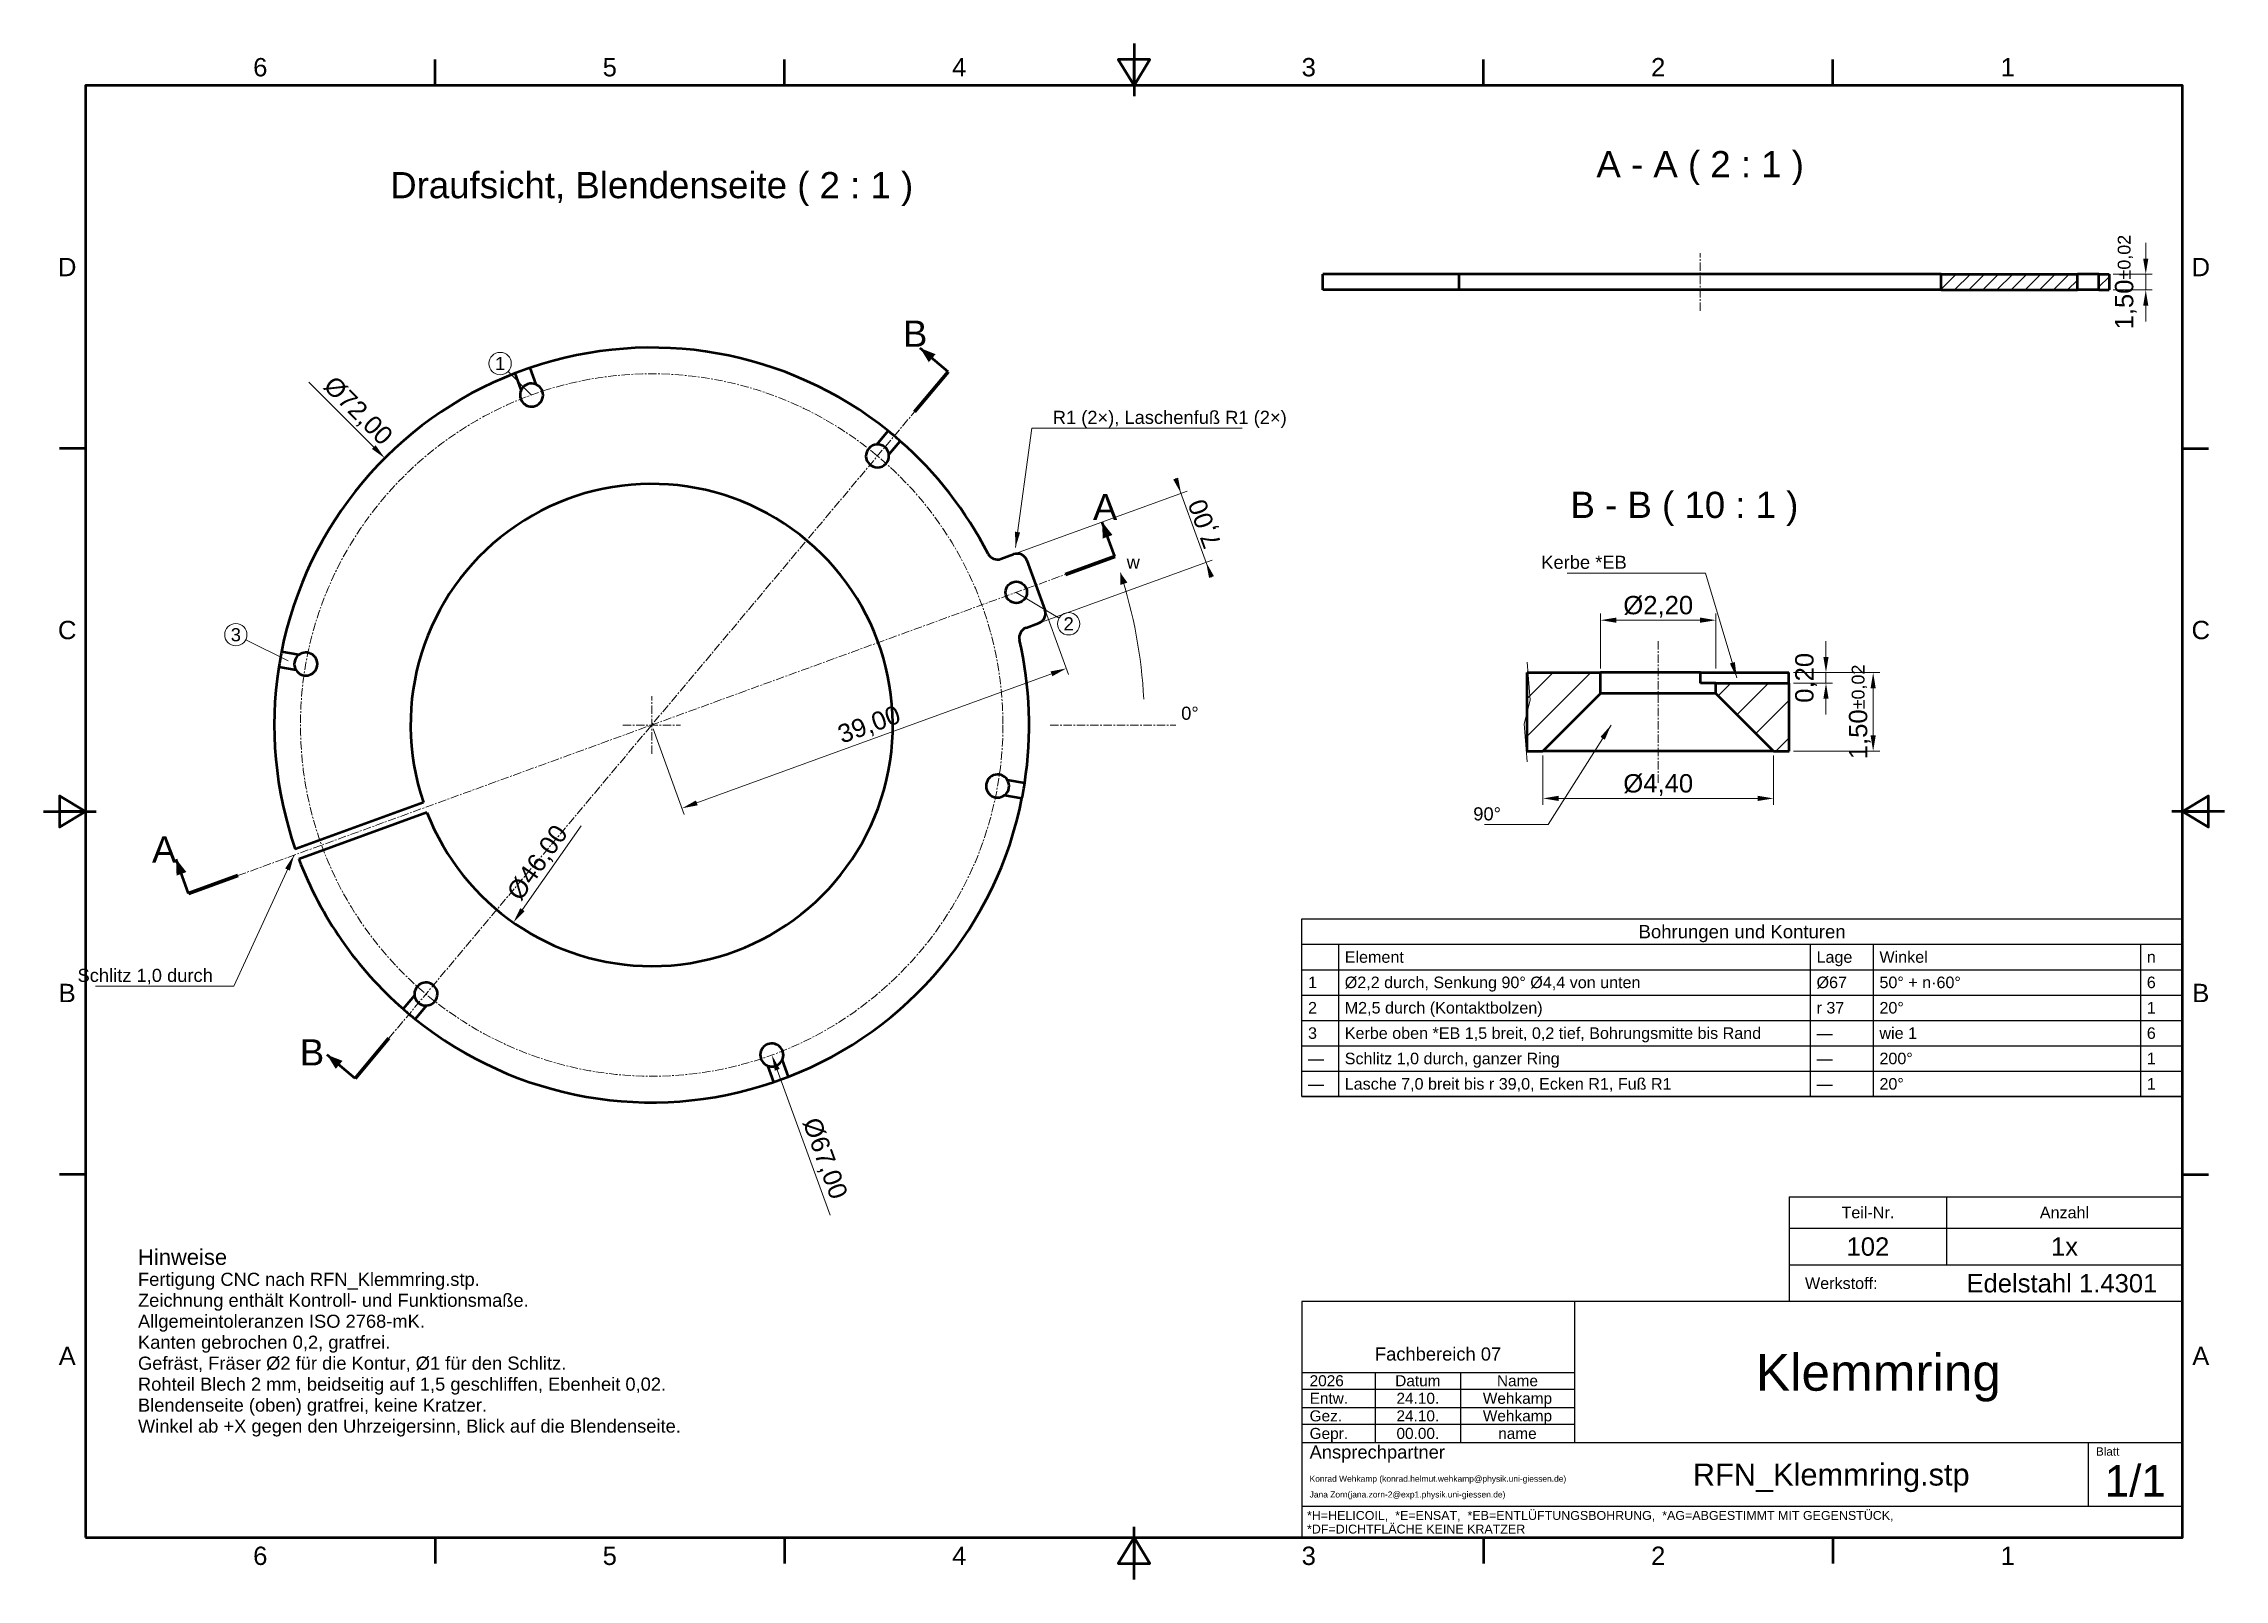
# Model space of a CAD drawing. Header units: millimetres. Extents: x 2 to 418, y 2 to 295.
import ezdxf
from ezdxf.enums import TextEntityAlignment as Align

# ---------------------------------------------------------------- set-up
doc = ezdxf.new("R2010")
doc.units = ezdxf.units.MM
doc.linetypes.add('CENTER2', pattern=[2.541, 1.587, -0.318, 0.318, -0.318])
for name, color, linetype, lineweight in [('BEMASSUNG', 7, 'Continuous', 18), ('MITTELLINIE', 7, 'CENTER2', 18), ('RAHMEN', 7, 'Continuous', 50), ('SCHNITTLINIE', 7, 'Continuous', 50), ('SCHRAFFUR', 7, 'Continuous', 18), ('SCHRIFTFELD', 7, 'Continuous', 25), ('SICHTKANTE', 7, 'Continuous', 50), ('TEXT', 7, 'Continuous', 18)]:
    doc.layers.add(name, color=color, linetype=linetype, lineweight=lineweight)
doc.styles.add('ISO', font='arial.ttf')
doc.dimstyles.new('RFN', dxfattribs={"dimtxt": 3.5, "dimasz": 3, "dimexe": 1.25, "dimexo": 0.8, "dimgap": 0.8, "dimtad": 1, "dimzin": 0, "dimtxsty": 'ISO', "dimcen": 0, "dimclrd": 7, "dimclre": 7, "dimclrt": 7, "dimadec": 1, "dimazin": 3, "dimtfac": 1, "dimtmove": 0, "dimatfit": 3, "dimtolj": 1, "dimtzin": 0, "dimlwd": 18, "dimlwe": 18})

msp = doc.modelspace()

# ---------------------------------------------------------------- hatches: boundary and pattern name
at = {"layer": 'SCHRAFFUR'}
h = msp.add_hatch(dxfattribs=at)
h.set_pattern_fill('ANSI31', scale=0.6)
h.paths.add_polyline_path([(389.95, 251), (364, 251), (389.95, 251), (389.95, 248), (364, 248), (364, 251)])
h = msp.add_hatch(dxfattribs=at)
h.set_pattern_fill('ANSI31', scale=0.6)
h.paths.add_polyline_path([(396, 251), (394.05, 251), (396, 251), (396, 248), (394.05, 248), (394.05, 251)])
h = msp.add_hatch(dxfattribs=at)
h.set_pattern_fill('ANSI31', scale=1.6)
h.paths.add_polyline_path([(285, 175), (285, 160), (285, 175), (299, 175), (299, 171), (288, 160), (285, 160)])
h = msp.add_hatch(dxfattribs=at)
h.set_pattern_fill('ANSI31', scale=1.6)
h.paths.add_polyline_path([(332, 160), (335, 160), (332, 160), (321, 171), (321, 173), (335, 173), (335, 160)])

# ---------------------------------------------------------------- linework, layer by layer
at = {"layer": 'BEMASSUNG'}
for p, q in [((95.085, 227.959), (90.587, 232.457)), ((193.497, 221.641), (230.622, 221.641)), ((305, 194), (292.625, 194)), ((187.537, 190.309), (195.715, 185.403)), ((48.67, 177.225), (40.57, 181.275)), ((281, 146), (276.875, 146)), ((35.283, 115.188), (11.908, 115.188))]:
    msp.add_line(p, q, dxfattribs=at)
for centre in [(89.085, 233.959), (38.67, 182.225), (197.537, 184.309)]:
    msp.add_circle(centre, 2.125, dxfattribs=at)
msp.add_arc((118, 165), 94, 3, 18, dxfattribs=at)
msp.add_solid([(207.399, 194.048), (208.745, 192.172), (207.413, 191.739)], dxfattribs=at)
at = {"layer": 'MITTELLINIE'}
for p, q in [((318, 244), (318, 255)), ((67.863, 105.249), (168.137, 224.751)), ((39.066, 136.27), (196.934, 193.73)), ((310, 154), (310, 181)), ((118, 159.5), (118, 170.5)), ((112.5, 165), (123.5, 165)), ((194, 165), (218, 165))]:
    msp.add_line(p, q, dxfattribs=at)
msp.add_circle((118, 165), 67, dxfattribs=at)
at = {"layer": 'RAHMEN'}
for p, q in [((76.667, 287), (76.667, 292)), ((143.333, 287), (143.333, 292)), ((210, 295), (210, 285)), ((210, 287), (210, 292)), ((276.667, 287), (276.667, 292)), ((343.333, 287), (343.333, 292)), ((10, 217.75), (5, 217.75)), ((410, 217.75), (415, 217.75)), ((2, 148.5), (12, 148.5)), ((10, 148.5), (5, 148.5)), ((418, 148.5), (408, 148.5)), ((410, 148.5), (415, 148.5)), ((10, 79.25), (5, 79.25)), ((410, 79.25), (415, 79.25)), ((76.667, 10), (76.667, 5)), ((143.333, 10), (143.333, 5)), ((210, 2), (210, 12)), ((210, 10), (210, 5)), ((276.667, 10), (276.667, 5)), ((343.333, 10), (343.333, 5))]:
    msp.add_line(p, q, dxfattribs=at)
for points in [[(210, 287), (213, 292), (207, 292)], [(10, 10), (410, 10), (410, 287), (10, 287)], [(10, 148.5), (5, 151.5), (5, 145.5)], [(410, 148.5), (415, 145.5), (415, 151.5)], [(210, 10), (207, 5), (213, 5)]]:
    msp.add_lwpolyline(points, close=True, dxfattribs=at)
at = {"layer": 'SCHNITTLINIE'}
for p, q in [((174.565, 232.412), (169.203, 236.911)), ((206.331, 197.15), (203.937, 203.728)), ((29.669, 132.85), (27.275, 139.428)), ((61.435, 97.588), (56.072, 102.088))]:
    msp.add_line(p, q, dxfattribs=at)
at = {"layer": 'SCHNITTLINIE', "lineweight": 70}
for p, q in [((168.137, 224.751), (174.565, 232.412)), ((196.934, 193.73), (206.331, 197.15)), ((39.066, 136.27), (29.669, 132.85)), ((67.863, 105.249), (61.435, 97.588))]:
    msp.add_line(p, q, dxfattribs=at)
at = {"layer": 'SCHNITTLINIE'}
for points in [[(169.203, 236.911), (172.144, 235.749), (170.858, 234.217)], [(203.937, 203.728), (205.903, 201.251), (204.023, 200.567)], [(27.275, 139.428), (29.241, 136.951), (27.361, 136.267)], [(56.072, 102.088), (59.013, 100.925), (57.728, 99.393)]]:
    msp.add_solid(points, dxfattribs=at)
at = {"layer": 'SCHRIFTFELD'}
for p, q in [((242, 123.16), (410, 123.16)), ((249, 123.16), (249, 94.12)), ((339, 123.16), (339, 94.12)), ((351, 123.16), (351, 94.12)), ((402, 123.16), (402, 94.12)), ((242, 118.32), (410, 118.32)), ((242, 113.48), (410, 113.48)), ((242, 108.64), (410, 108.64)), ((242, 103.8), (410, 103.8)), ((242, 98.96), (410, 98.96)), ((242, 94.12), (410, 94.12)), ((335, 75), (410, 75)), ((335, 75), (335, 55)), ((365, 75), (365, 62)), ((335, 69), (410, 69)), ((335, 62), (410, 62)), ((294, 55), (294, 28.1)), ((242, 41.5), (294, 41.5)), ((242, 38.3), (294, 38.3)), ((256, 41.5), (256, 28.1)), ((272.3, 41.5), (272.3, 28.1)), ((242, 34.8), (294, 34.8)), ((242, 31.6), (294, 31.6)), ((242, 28.1), (410, 28.1)), ((392, 28.1), (392, 16)), ((242, 16), (410, 16))]:
    msp.add_line(p, q, dxfattribs=at)
for points in [[(242, 128), (410, 128), (410, 94.12), (242, 94.12)], [(242, 10), (410, 10), (410, 55), (242, 55)]]:
    msp.add_lwpolyline(points, close=True, dxfattribs=at)
at = {"layer": 'SICHTKANTE'}
for p, q in [((272.011, 251), (246.007, 251)), ((246.007, 248), (246.007, 251)), ((272.011, 248), (272.011, 251)), ((364, 251), (389.95, 251)), ((364, 248), (364, 251)), ((389.95, 248), (389.95, 251)), ((394.05, 251), (396, 251)), ((394.05, 248), (394.05, 251)), ((396, 251), (396, 248)), ((272.011, 248), (246.007, 248)), ((364, 248), (389.95, 248)), ((394.05, 248), (396, 248)), ((95.944, 229.985), (94.789, 233.156)), ((93.125, 228.959), (91.97, 232.13)), ((160.952, 218.522), (163.122, 221.107)), ((163.25, 216.594), (165.42, 219.179)), ((184.627, 196.699), (187.022, 197.571)), ((189.586, 196.376), (193.006, 186.979)), ((189.415, 183.544), (191.811, 184.416)), ((50.693, 178.391), (47.37, 178.977)), ((50.173, 175.437), (46.849, 176.023)), ((285, 175), (299, 175)), ((285, 160), (285, 175)), ((299, 171), (299, 175)), ((318.047, 175), (334.922, 175)), ((318.047, 173), (318.047, 175)), ((334.922, 173), (334.922, 175)), ((299, 171), (288, 160)), ((321, 171), (321, 173)), ((321, 173), (335, 173)), ((321, 171), (332, 160)), ((335, 160), (335, 173)), ((285, 160), (288, 160)), ((332, 160), (335, 160)), ((185.827, 154.563), (189.151, 153.977)), ((74.442, 150.21), (50.007, 141.317)), ((185.307, 151.609), (188.63, 151.023)), ((75.126, 148.331), (50.691, 139.437)), ((72.75, 113.406), (70.58, 110.821)), ((75.048, 111.478), (72.878, 108.893)), ((140.056, 100.015), (141.211, 96.844)), ((142.875, 101.041), (144.03, 97.87))]:
    msp.add_line(p, q, dxfattribs=at)
for points in [[(364, 251), (363.668, 251), (363.336, 251), (363.005, 251), (362.303, 251), (361.324, 251), (360.345, 251), (359.281, 251), (357.703, 251), (356.126, 251), (354.548, 251), (352.599, 251), (350.5, 251), (348.402, 251), (346.185, 251), (343.67, 251), (341.154, 251), (338.639, 251), (335.873, 251), (333.066, 251), (330.258, 251), (327.384, 251), (324.423, 251), (321.461, 251), (318.5, 251), (315.531, 251), (312.563, 251), (309.594, 251), (306.705, 251), (303.876, 251), (301.047, 251), (298.258, 251), (295.709, 251), (293.159, 251), (290.61, 251), (288.35, 251), (286.206, 251), (284.062, 251), (282.065, 251), (280.432, 251), (278.8, 251), (277.168, 251), (276.043, 251), (275.003, 251), (273.963, 251), (273.199, 251), (272.803, 251), (272.407, 251), (272.011, 251)], [(394.05, 251), (394.035, 251), (394.02, 251), (394.005, 251), (393.973, 251), (393.929, 251), (393.885, 251), (393.837, 251), (393.766, 251), (393.694, 251), (393.623, 251), (393.535, 251), (393.44, 251), (393.346, 251), (393.246, 251), (393.132, 251), (393.019, 251), (392.906, 251), (392.781, 251), (392.655, 251), (392.528, 251), (392.399, 251), (392.266, 251), (392.133, 251), (392, 251), (391.867, 251), (391.734, 251), (391.601, 251), (391.472, 251), (391.345, 251), (391.219, 251), (391.094, 251), (390.981, 251), (390.868, 251), (390.754, 251), (390.654, 251), (390.56, 251), (390.465, 251), (390.377, 251), (390.306, 251), (390.234, 251), (390.163, 251), (390.115, 251), (390.071, 251), (390.027, 251), (389.995, 251), (389.98, 251), (389.965, 251), (389.95, 251)], [(364, 248), (363.668, 248), (363.336, 248), (363.005, 248), (362.303, 248), (361.324, 248), (360.345, 248), (359.281, 248), (357.703, 248), (356.126, 248), (354.548, 248), (352.599, 248), (350.5, 248), (348.402, 248), (346.185, 248), (343.67, 248), (341.154, 248), (338.639, 248), (335.873, 248), (333.066, 248), (330.258, 248), (327.384, 248), (324.423, 248), (321.461, 248), (318.5, 248), (315.531, 248), (312.563, 248), (309.594, 248), (306.705, 248), (303.876, 248), (301.047, 248), (298.258, 248), (295.709, 248), (293.159, 248), (290.61, 248), (288.35, 248), (286.206, 248), (284.062, 248), (282.065, 248), (280.432, 248), (278.8, 248), (277.168, 248), (276.043, 248), (275.003, 248), (273.963, 248), (273.199, 248), (272.803, 248), (272.407, 248), (272.011, 248)], [(394.05, 248), (394.035, 248), (394.02, 248), (394.005, 248), (393.973, 248), (393.929, 248), (393.885, 248), (393.837, 248), (393.766, 248), (393.694, 248), (393.623, 248), (393.535, 248), (393.44, 248), (393.346, 248), (393.246, 248), (393.132, 248), (393.019, 248), (392.906, 248), (392.781, 248), (392.655, 248), (392.528, 248), (392.399, 248), (392.266, 248), (392.133, 248), (392, 248), (391.867, 248), (391.734, 248), (391.601, 248), (391.472, 248), (391.345, 248), (391.219, 248), (391.094, 248), (390.981, 248), (390.868, 248), (390.754, 248), (390.654, 248), (390.56, 248), (390.465, 248), (390.377, 248), (390.306, 248), (390.234, 248), (390.163, 248), (390.115, 248), (390.071, 248), (390.027, 248), (389.995, 248), (389.98, 248), (389.965, 248), (389.95, 248)], [(318.047, 175), (317.641, 175), (317.235, 175), (316.829, 175), (316.391, 175), (315.928, 175), (315.466, 175), (314.997, 175), (314.491, 175), (313.986, 175), (313.48, 175), (312.955, 175), (312.421, 175), (311.887, 175), (311.349, 175), (310.803, 175), (310.256, 175), (309.71, 175), (309.166, 175), (308.622, 175), (308.079, 175), (307.543, 175), (307.019, 175), (306.494, 175), (305.97, 175), (305.479, 175), (304.989, 175), (304.499, 175), (304.036, 175), (303.594, 175), (303.152, 175), (302.719, 175), (302.339, 175), (301.958, 175), (301.578, 175), (301.249, 175), (300.941, 175), (300.633, 175), (300.348, 175), (300.121, 175), (299.895, 175), (299.668, 175), (299.517, 175), (299.378, 175), (299.239, 175), (299.14, 175), (299.093, 175), (299.047, 175), (299, 175)], [(321, 171), (320.92, 171), (320.839, 171), (320.759, 171), (320.589, 171), (320.351, 171), (320.114, 171), (319.856, 171), (319.474, 171), (319.092, 171), (318.709, 171), (318.237, 171), (317.729, 171), (317.221, 171), (316.685, 171), (316.076, 171), (315.468, 171), (314.86, 171), (314.191, 171), (313.513, 171), (312.835, 171), (312.142, 171), (311.428, 171), (310.714, 171), (310, 171), (309.286, 171), (308.572, 171), (307.858, 171), (307.165, 171), (306.487, 171), (305.809, 171), (305.14, 171), (304.532, 171), (303.924, 171), (303.315, 171), (302.779, 171), (302.271, 171), (301.763, 171), (301.291, 171), (300.908, 171), (300.526, 171), (300.144, 171), (299.886, 171), (299.649, 171), (299.411, 171), (299.241, 171), (299.161, 171), (299.08, 171), (299, 171)], [(321, 173), (320.995, 173), (320.991, 173), (320.986, 173), (320.976, 173), (320.963, 173), (320.949, 173), (320.934, 173), (320.911, 173), (320.888, 173), (320.865, 173), (320.835, 173), (320.803, 173), (320.771, 173), (320.737, 173), (320.695, 173), (320.654, 173), (320.613, 173), (320.565, 173), (320.515, 173), (320.465, 173), (320.411, 173), (320.352, 173), (320.294, 173), (320.235, 173), (320.168, 173), (320.101, 173), (320.033, 173), (319.961, 173), (319.886, 173), (319.81, 173), (319.733, 173), (319.649, 173), (319.566, 173), (319.482, 173), (319.392, 173), (319.301, 173), (319.209, 173), (319.115, 173), (319.016, 173), (318.916, 173), (318.817, 173), (318.711, 173), (318.605, 173), (318.498, 173), (318.388, 173), (318.274, 173), (318.161, 173), (318.047, 173)], [(332, 160), (331.839, 160), (331.678, 160), (331.517, 160), (331.177, 160), (330.703, 160), (330.228, 160), (329.712, 160), (328.948, 160), (328.183, 160), (327.419, 160), (326.475, 160), (325.459, 160), (324.443, 160), (323.369, 160), (322.153, 160), (320.936, 160), (319.719, 160), (318.383, 160), (317.027, 160), (315.67, 160), (314.284, 160), (312.856, 160), (311.428, 160), (310, 160), (308.572, 160), (307.144, 160), (305.716, 160), (304.33, 160), (302.973, 160), (301.617, 160), (300.281, 160), (299.064, 160), (297.847, 160), (296.631, 160), (295.557, 160), (294.541, 160), (293.525, 160), (292.581, 160), (291.817, 160), (291.052, 160), (290.288, 160), (289.772, 160), (289.297, 160), (288.823, 160), (288.483, 160), (288.322, 160), (288.161, 160), (288, 160)]]:
    msp.add_lwpolyline(points, dxfattribs=at)
msp.add_circle((187.537, 190.309), 2.05, dxfattribs=at)
for centre, radius, start, end in [((118, 165), 72, 108.80625, 111.19375), ((118, 165), 72, 51.19375, 108.80625), ((118, 165), 72, 111.19375, 168.80625), ((95.085, 227.959), 2.2, 152.98589, 270), ((95.085, 227.959), 2.2, 67.01411, 152.98589), ((95.085, 227.959), 2.2, 270, 67.01411), ((118, 165), 72, 48.80625, 51.19375), ((161.067, 216.325), 2.2, 92.98589, 270), ((161.067, 216.325), 2.2, 7.01411, 92.98589), ((161.067, 216.325), 2.2, 270, 7.01411), ((118, 165), 72, 26.9857, 48.80625), ((118, 165), 46, 270, 198.75434), ((183.943, 198.579), 2, 206.9857, 290), ((187.707, 195.692), 2, 20, 110), ((190.099, 181.664), 2, 110, 193.0143), ((191.127, 186.295), 2, 290, 20), ((118, 165), 72, 168.80625, 171.19375), ((118, 165), 72, 351.19375, 13.0143), ((118, 165), 72, 171.19375, 199.2042), ((52.018, 176.634), 2.2, 127.01411, 212.98589), ((52.018, 176.634), 2.2, 212.98589, 270), ((52.018, 176.634), 2.2, 270, 127.01411), ((183.982, 153.366), 2.2, 32.98589, 270), ((183.982, 153.366), 2.2, 307.01411, 32.98589), ((118, 165), 72, 348.80625, 351.19375), ((118, 165), 72, 291.19375, 348.80625), ((183.982, 153.366), 2.2, 270, 307.01411), ((118, 165), 46, 201.24566, 270), ((118, 165), 72, 200.7958, 228.80625), ((74.933, 113.675), 2.2, 272.98589, 187.01411), ((74.933, 113.675), 2.2, 187.01411, 270), ((118, 165), 72, 228.80625, 231.19375), ((118, 165), 72, 231.19375, 288.80625), ((74.933, 113.675), 2.2, 270, 272.98589), ((140.915, 102.041), 2.2, 332.98589, 247.01411), ((140.915, 102.041), 2.2, 247.01411, 270), ((140.915, 102.041), 2.2, 270, 332.98589), ((118, 165), 72, 288.80625, 291.19375)]:
    msp.add_arc(centre, radius, start, end, dxfattribs=at)
at = {"layer": 'TEXT'}
msp.add_lwpolyline([(285, 158), (284.4, 165.25), (285.6, 169.75), (285, 177)], dxfattribs=at)

# ---------------------------------------------------------------- texts
at = {"layer": 'RAHMEN', "style": 'ISO'}
for s, p in [('6', (43.333, 290.5)), ('5', (110, 290.5)), ('4', (176.667, 290.5)), ('3', (243.333, 290.5)), ('2', (310, 290.5)), ('1', (376.667, 290.5)), ('D', (6.5, 252.375)), ('D', (413.5, 252.375)), ('C', (6.5, 183.125)), ('C', (413.5, 183.125)), ('B', (6.5, 113.875)), ('B', (413.5, 113.875)), ('A', (6.5, 44.625)), ('A', (413.5, 44.625)), ('6', (43.333, 6.5)), ('5', (110, 6.5)), ('4', (176.667, 6.5)), ('3', (243.333, 6.5)), ('2', (310, 6.5)), ('1', (376.667, 6.5))]:
    msp.add_text(s, height=3.5, dxfattribs=at).set_placement(p, align=Align.MIDDLE_CENTER)
at = {"layer": 'SCHRIFTFELD', "style": 'ISO'}
for s, height, p in [('Teil-Nr.', 2.2, (350, 72)), ('Anzahl', 2.2, (387.5, 72)), ('Fachbereich 07', 2.5, (268, 45))]:
    msp.add_text(s, height=height, dxfattribs=at).set_placement(p, align=Align.MIDDLE_CENTER)
for s, height, p in [('Werkstoff:', 2.2, (338, 58.5)), ('Ansprechpartner', 2.5, (243.5, 26.3)), ('Blatt', 1.6, (393.5, 26.4))]:
    msp.add_text(s, height=height, dxfattribs=at).set_placement(p, align=Align.MIDDLE_LEFT)
at = {"layer": 'SCHRIFTFELD', "color": 8, "style": 'ISO'}
for s, p in [('*H=HELICOIL,  *E=ENSAT,  *EB=ENTLÜFTUNGSBOHRUNG,  *AG=ABGESTIMMT MIT GEGENSTÜCK,', (243, 14.2)), ('*DF=DICHTFLÄCHE KEINE KRATZER', (243, 11.6))]:
    msp.add_text(s, height=1.7, dxfattribs=at).set_placement(p, align=Align.MIDDLE_LEFT)
at = {"layer": 'TEXT', "style": 'ISO'}
for s, height, p in [('A - A ( 2 : 1 )', 5, (318, 272)), ('Draufsicht, Blendenseite ( 2 : 1 )', 5, (118, 268)), ('B', 5, (168.252, 239.667)), ('1', 2.5, (89.085, 233.959)), ('A', 5, (204.491, 206.59)), ('B - B ( 10 : 1 )', 5, (315, 207)), ('3', 2.5, (38.67, 182.225)), ('2', 2.5, (197.537, 184.309)), ('A', 5, (25.01, 141.264)), ('Bohrungen und Konturen', 2.53, (326, 125.58)), ('B', 5, (53.193, 102.546)), ('Datum', 2.1, (264.15, 39.9)), ('Name', 2.1, (283.15, 39.9))]:
    msp.add_text(s, height=height, dxfattribs=at).set_placement(p, align=Align.MIDDLE_CENTER)
for s, height, p in [('R1 (2×), Laschenfuß R1 (2×)', 2.5, (194.497, 222.441)), ('w', 2.5, (208.599, 194.848)), ('0°', 2.5, (219, 166)), ('Hinweise', 3, (20, 62)), ('Fertigung CNC nach RFN_Klemmring.stp.', 2.5, (20, 58)), ('Zeichnung enthält Kontroll- und Funktionsmaße.', 2.5, (20, 54)), ('Allgemeintoleranzen ISO 2768-mK.', 2.5, (20, 50)), ('Kanten gebrochen 0,2, gratfrei.', 2.5, (20, 46)), ('Gefräst, Fräser Ø2 für die Kontur, Ø1 für den Schlitz.', 2.5, (20, 42)), ('Rohteil Blech 2 mm, beidseitig auf 1,5 geschliffen, Ebenheit 0,02.', 2.5, (20, 38)), ('Blendenseite (oben) gratfrei, keine Kratzer.', 2.5, (20, 34)), ('Winkel ab +X gegen den Uhrzeigersinn, Blick auf die Blendenseite.', 2.5, (20, 30))]:
    msp.add_text(s, height=height, dxfattribs=at).set_placement(p)
for s, p in [('Kerbe *EB', (304, 194.8)), ('90°', (280, 146.8)), ('Schlitz 1,0 durch', (34.283, 115.988))]:
    msp.add_text(s, height=2.5, dxfattribs=at).set_placement(p, align=Align.RIGHT)
for s, height, p in [('Element', 2.2, (250.2, 120.74)), ('Lage', 2.2, (340.2, 120.74)), ('Winkel', 2.2, (352.2, 120.74)), ('n', 2.2, (403.2, 120.74)), ('1', 2.2, (243.2, 115.9)), ('Ø2,2 durch, Senkung 90° Ø4,4 von unten', 2.2, (250.2, 115.9)), ('Ø67', 2.2, (340.2, 115.9)), ('50° + n·60°', 2.2, (352.2, 115.9)), ('6', 2.2, (403.2, 115.9)), ('2', 2.2, (243.2, 111.06)), ('M2,5 durch (Kontaktbolzen)', 2.2, (250.2, 111.06)), ('r 37', 2.2, (340.2, 111.06)), ('20°', 2.2, (352.2, 111.06)), ('1', 2.2, (403.2, 111.06)), ('3', 2.2, (243.2, 106.22)), ('Kerbe oben *EB 1,5 breit, 0,2 tief, Bohrungsmitte bis Rand', 2.2, (250.2, 106.22)), ('—', 2.2, (340.2, 106.22)), ('wie 1', 2.2, (352.2, 106.22)), ('6', 2.2, (403.2, 106.22)), ('—', 2.2, (243.2, 101.38)), ('Schlitz 1,0 durch, ganzer Ring', 2.2, (250.2, 101.38)), ('—', 2.2, (340.2, 101.38)), ('200°', 2.2, (352.2, 101.38)), ('1', 2.2, (403.2, 101.38)), ('—', 2.2, (243.2, 96.54)), ('Lasche 7,0 breit bis r 39,0, Ecken R1, Fuß R1', 2.2, (250.2, 96.54)), ('—', 2.2, (340.2, 96.54)), ('20°', 2.2, (352.2, 96.54)), ('1', 2.2, (403.2, 96.54)), ('Entw.', 2.1, (243.5, 36.55)), ('Gez.', 2.1, (243.5, 33.2)), ('Gepr.', 2.1, (243.5, 29.85)), ('Konrad Wehkamp (konrad.helmut.wehkamp@physik.uni-giessen.de)', 1.15, (243.5, 21.2)), ('Jana Zorn(jana.zorn-2@exp1.physik.uni-giessen.de)', 1.15, (243.5, 18.2))]:
    msp.add_text(s, height=height, dxfattribs=at).set_placement(p, align=Align.MIDDLE_LEFT)
at = {"layer": 'TEXT', "color": 5, "style": 'ISO'}
for s, height, p in [('102', 3.5, (350, 65.5)), ('1x', 3.5, (387.5, 65.5)), ('Edelstahl 1.4301', 3.5, (387, 58.5)), ('Klemmring', 7, (352, 41.5)), ('24.10.', 2.1, (264.15, 36.55)), ('Wehkamp', 2.1, (283.15, 36.55)), ('24.10.', 2.1, (264.15, 33.2)), ('Wehkamp', 2.1, (283.15, 33.2)), ('00.00.', 2.1, (264.15, 29.85)), ('name', 2.1, (283.15, 29.85)), ('RFN_Klemmring.stp', 4.2, (343, 22)), ('1/1', 6, (401, 20.8))]:
    msp.add_text(s, height=height, dxfattribs=at).set_placement(p, align=Align.MIDDLE_CENTER)
msp.add_text('2026', height=2.1, dxfattribs=at).set_placement((243.5, 39.9), align=Align.MIDDLE_LEFT)

# ---------------------------------------------------------------- dimensions: what is measured, and where the dimension line sits
at = {"layer": 'BEMASSUNG'}
for base, p1, p2, angle, override in [((403, 248), (396, 248), (396, 251), 90, {"dimlfac": 0.5, "dimtol": 1, "dimtp": 0.02, "dimtm": 0.02, "dimtfac": 0.7}), ((218.972, 209.2), (186.647, 197.435), (191.435, 184.279), 110, {"dimlfac": 0.5}), ((123.782, 149.115), (118, 165), (191.296, 191.678), 20, {"dimlfac": 0.5}), ((342, 173), (335, 173), (335, 175), 90, {"dimlfac": 0.1}), ((351, 160), (335, 160), (335, 175), 90, {"dimlfac": 0.1, "dimtol": 1, "dimtp": 0.02, "dimtm": 0.02, "dimtfac": 0.7})]:
    msp.add_linear_dim(base=base, p1=p1, p2=p2, angle=angle, dimstyle='RFN', override=override, dxfattribs=at).render()
for radius, location in [(72, (60.017, 222.983)), (67, (148.44, 81.367)), (46, (98.498, 137.149))]:
    msp.add_diameter_dim(center=(118, 165), radius=radius, location=location, dimstyle='RFN', override={"dimlfac": 0.5, "dimtix": 0, "dimtofl": 0}, dxfattribs=at).render()
for base, p1, p2 in [((299, 185), (299, 175), (321, 175)), ((288, 151), (288, 160), (332, 160))]:
    msp.add_linear_dim(base=base, p1=p1, p2=p2, text='Ø<>', dimstyle='RFN', override={"dimlfac": 0.1}, dxfattribs=at).render()

# ---------------------------------------------------------------- leaders
for points in [[(187.387, 198.842), (190.497, 221.641), (193.497, 221.641)], [(325, 174), (319, 194), (305, 194)], [(301, 165), (289, 146), (281, 146)], [(49.778, 140.169), (38.283, 115.188), (35.283, 115.188)]]:
    msp.add_leader(points, dimstyle='RFN', dxfattribs=at)

doc.saveas('drawing.dxf')
